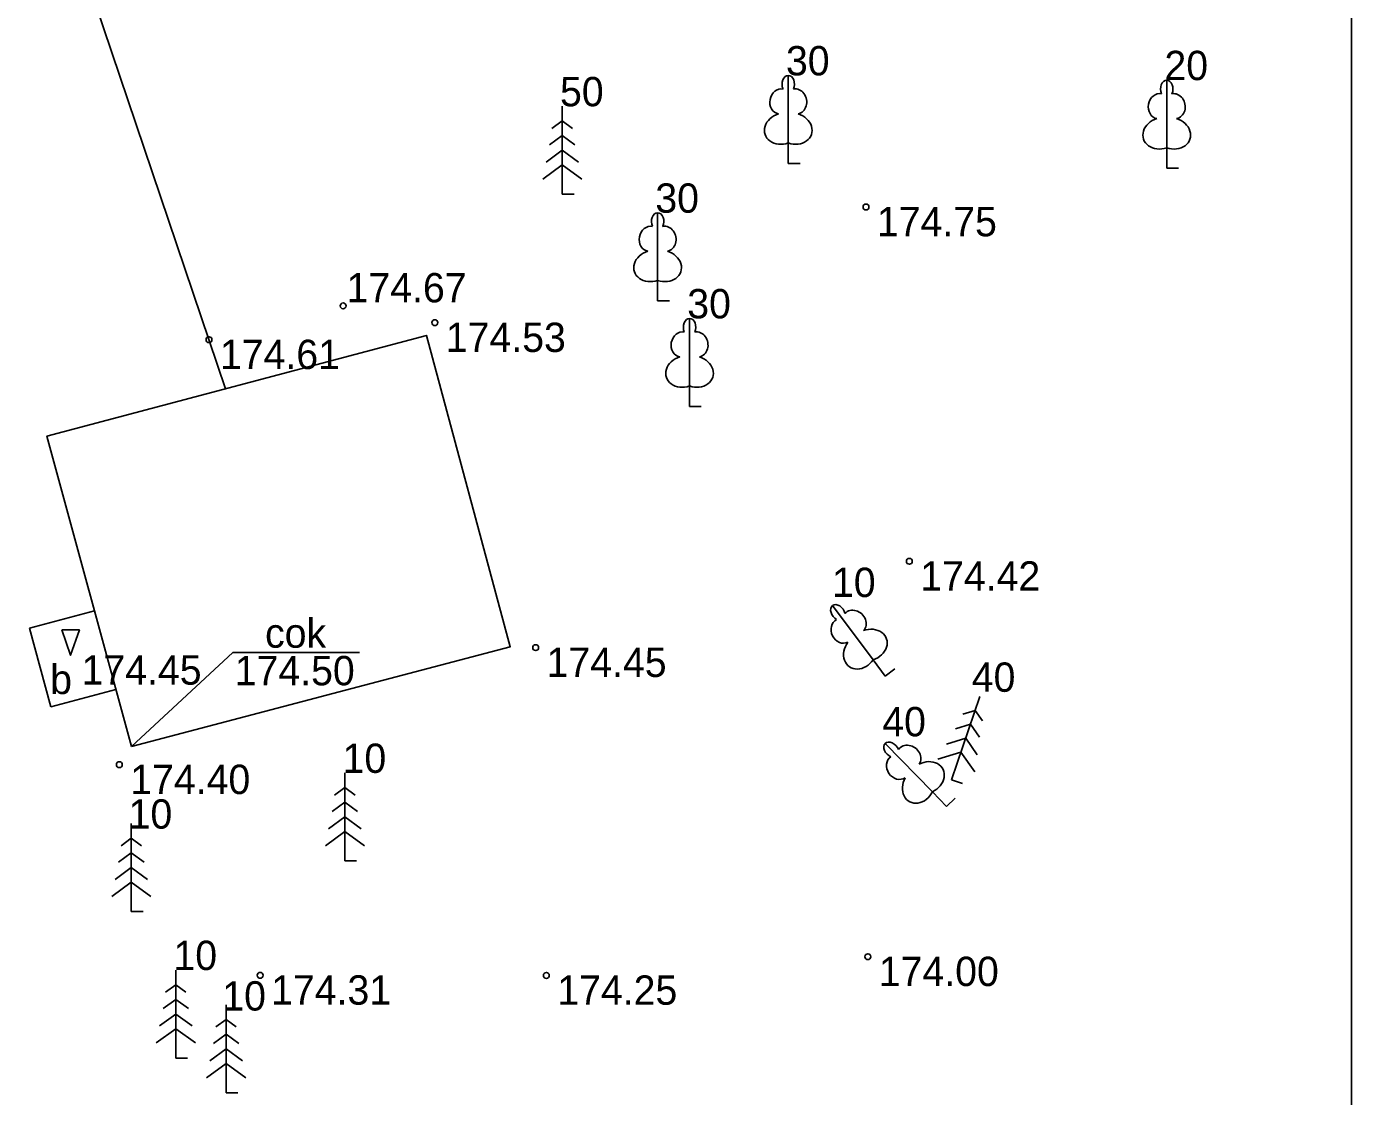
# Model space of a CAD drawing. Extents: x 634731 to 634929, y 304084 to 304225.
# Drawn here: x 634827.61 to 634850.19, y 304175.52 to 304193.76 of the extents above; entities that cross this region are included whole.
import ezdxf

# ---------------------------------------------------------------- set-up
doc = ezdxf.new("R2010")
doc.units = 0
for name, color, linetype in [('BUVE_BDET_####_####_#', 7, 'Continuous'), ('BUVE_BDET_####_TKST_#', 7, 'Continuous'), ('BUVE_COKL_####_####_#', 7, 'Continuous'), ('BUVE_EKAS_####_####_#', 7, 'Continuous'), ('BUVE_EKAS_UZMR_####_#', 7, 'Continuous'), ('CELI_TAKA_####_####_#', 7, 'Continuous'), ('RAMI_PLAN_####_TKST_#', 7, 'Continuous'), ('RELJ_AATZ_####_TKST_#', 7, 'Continuous'), ('RELJ_ELEM_####_####_#', 7, 'Continuous'), ('RELJ_NOGA_####_####_#', 7, 'Continuous'), ('RELJ_NOGL_####_####_#', 7, 'Continuous'), ('ROBZ_UZMR_####_####_#', 7, 'Continuous'), ('TERT_DIAM_####_TKST_#', 7, 'Continuous'), ('TERT_ELEM_####_####_#', 7, 'Continuous')]:
    doc.layers.add(name, color=color, linetype=linetype)

msp = doc.modelspace()

# ---------------------------------------------------------------- linework, layer by layer
at = {"layer": 'BUVE_BDET_####_####_#'}
for p, q in [((634828.768, 304183.799), (634827.661, 304183.507)), ((634828.026, 304182.166), (634827.661, 304183.507)), ((634829.133, 304182.458), (634828.026, 304182.166))]:
    msp.add_line(p, q, dxfattribs=at)
at = {"layer": 'BUVE_COKL_####_####_#'}
for p, q in [((634831.124, 304183.092), (634829.397, 304181.488)), ((634833.283, 304183.092), (634831.124, 304183.092))]:
    msp.add_line(p, q, dxfattribs=at)
at = {"layer": 'BUVE_EKAS_####_####_#'}
for p, q in [((634827.957, 304186.778), (634834.424, 304188.496)), ((634834.424, 304188.496), (634835.853, 304183.19)), ((634829.397, 304181.488), (634827.957, 304186.778)), ((634835.853, 304183.19), (634829.397, 304181.488))]:
    msp.add_line(p, q, dxfattribs=at)
at = {"layer": 'BUVE_EKAS_UZMR_####_#'}
msp.add_lwpolyline([(634829.397, 304181.488), (634827.957, 304186.778), (634834.424, 304188.496), (634835.853, 304183.19)], close=True, dxfattribs=at)
at = {"layer": 'CELI_TAKA_####_####_#'}
msp.add_lwpolyline([(634825.54, 304205.481), (634827.538, 304197.853), (634831.002, 304187.587)], dxfattribs=at)
at = {"layer": 'RAMI_PLAN_####_TKST_#'}
msp.add_line((634850.187, 304119.517), (634850.187, 304205.481), dxfattribs=at)
at = {"layer": 'RELJ_ELEM_####_####_#'}
msp.add_lwpolyline([(634828.212, 304183.476), (634828.512, 304183.476), (634828.362, 304183.043)], close=True, dxfattribs=at)
for centre in [(634841.914, 304190.687), (634833.005, 304189), (634834.569, 304188.715), (634830.72, 304188.424), (634842.653, 304184.646), (634836.286, 304183.174), (634829.192, 304181.178), (634841.947, 304177.904), (634831.592, 304177.587), (634836.468, 304177.585)]:
    msp.add_circle(centre, 0.05, dxfattribs=at)
at = {"layer": 'RELJ_NOGA_####_####_#'}
for points in [[(634832.683, 304171.876), (634833.09, 304166.371), (634833.722, 304162.477), (634836.231, 304157.775), (634836.316, 304157.674), (634836.288, 304157.471), (634835.656, 304154.318), (634835.609, 304154.246), (634834.381, 304152.588), (634834.323, 304152.537), (634834.242, 304152.505), (634832.145, 304151.723), (634832.076, 304151.705), (634828.751, 304154.266), (634828.693, 304154.309), (634826.723, 304155.021), (634826.634, 304155.052), (634826.62, 304155.066), (634824.8, 304158.028), (634823.27, 304161.553), (634820.623, 304167.319), (634817.035, 304174.242), (634816.904, 304174.513), (634815.518, 304180.329), (634815.488, 304180.501), (634815.897, 304187.851), (634816.211, 304194.465), (634816.226, 304194.663), (634817.967, 304200.387)], [(634817.967, 304200.387), (634818.792, 304194.584), (634818.796, 304194.488), (634818.794, 304187.832), (634819.157, 304180.459), (634819.493, 304175.714), (634819.516, 304175.591), (634823.296, 304168.631), (634825.9, 304163.068), (634827.481, 304159.057), (634828.377, 304157.243)]]:
    msp.add_spline(points, degree=3, dxfattribs=at)
at = {"layer": 'RELJ_NOGL_####_####_#'}
msp.add_spline([(634832.683, 304171.876), (634832.029, 304166.321), (634832.078, 304165.993), (634832.293, 304162.271), (634832.316, 304162.115), (634832.461, 304161.847), (634834.931, 304157.197), (634834.982, 304157.135), (634834.94, 304156.908), (634834.551, 304155.203), (634834.511, 304155.036), (634834.304, 304154.854), (634832.978, 304153.866), (634832.871, 304153.786), (634832.708, 304153.853), (634829.546, 304155.76), (634829.401, 304155.897), (634828.377, 304157.243), (634826.206, 304158.632), (634826.033, 304158.787), (634825.942, 304158.946), (634824.458, 304162.222), (634821.864, 304168.282), (634821.724, 304168.511), (634817.869, 304175.1), (634817.795, 304175.261), (634817.767, 304175.474), (634817.252, 304180.777), (634817.346, 304188.003), (634817.404, 304194.661), (634817.967, 304200.387)], degree=3, dxfattribs=at)
at = {"layer": 'ROBZ_UZMR_####_####_#'}
msp.add_lwpolyline([(634850.187, 304156.951), (634850.187, 304205.481), (634804.325, 304205.481)], dxfattribs=at)
at = {"layer": 'TERT_ELEM_####_####_#'}
for p, q in [((634836.74, 304192.404), (634836.74, 304190.904)), ((634836.74, 304192.154), (634836.564, 304192.026)), ((634836.74, 304192.154), (634836.914, 304192.026)), ((634836.74, 304191.904), (634836.524, 304191.746)), ((634836.74, 304191.904), (634836.956, 304191.746)), ((634840.59, 304191.778), (634840.59, 304191.431)), ((634836.74, 304191.654), (634836.462, 304191.45)), ((634836.74, 304191.654), (634837.018, 304191.45)), ((634847.039, 304191.697), (634847.039, 304191.35)), ((634836.74, 304191.404), (634836.408, 304191.16)), ((634836.74, 304191.404), (634837.074, 304191.16)), ((634840.59, 304191.431), (634840.79, 304191.431)), ((634847.039, 304191.35), (634847.239, 304191.35)), ((634836.74, 304190.904), (634836.94, 304190.904)), ((634838.364, 304189.436), (634838.364, 304189.089)), ((634838.364, 304189.089), (634838.564, 304189.089)), ((634838.908, 304187.635), (634838.908, 304187.288)), ((634838.908, 304187.288), (634839.108, 304187.288)), ((634842.036, 304182.968), (634842.244, 304182.69)), ((634842.244, 304182.69), (634842.404, 304182.81)), ((634843.856, 304182.34), (634843.37, 304180.921)), ((634843.775, 304182.104), (634843.567, 304182.04)), ((634843.775, 304182.104), (634843.898, 304181.926)), ((634843.694, 304181.867), (634843.438, 304181.788)), ((634843.694, 304181.867), (634843.847, 304181.648)), ((634843.613, 304181.631), (634843.284, 304181.528)), ((634843.613, 304181.631), (634843.81, 304181.348)), ((634843.532, 304181.394), (634843.139, 304181.271)), ((634843.532, 304181.394), (634843.769, 304181.055)), ((634833.035, 304181.038), (634833.035, 304179.538)), ((634843.37, 304180.921), (634843.559, 304180.856)), ((634833.035, 304180.788), (634832.859, 304180.66)), ((634833.035, 304180.788), (634833.209, 304180.66)), ((634843.047, 304180.716), (634843.289, 304180.468)), ((634833.035, 304180.538), (634832.819, 304180.38)), ((634833.035, 304180.538), (634833.251, 304180.38)), ((634843.289, 304180.468), (634843.432, 304180.608)), ((634833.035, 304180.288), (634832.757, 304180.084)), ((634833.035, 304180.288), (634833.313, 304180.084)), ((634829.396, 304180.175), (634829.396, 304178.675)), ((634833.035, 304180.038), (634832.703, 304179.794)), ((634833.035, 304180.038), (634833.369, 304179.794)), ((634829.396, 304179.925), (634829.22, 304179.797)), ((634829.396, 304179.925), (634829.57, 304179.797)), ((634829.396, 304179.675), (634829.18, 304179.517)), ((634829.396, 304179.675), (634829.612, 304179.517)), ((634829.396, 304179.425), (634829.118, 304179.221)), ((634829.396, 304179.425), (634829.674, 304179.221)), ((634833.035, 304179.538), (634833.235, 304179.538)), ((634829.396, 304179.175), (634829.064, 304178.931)), ((634829.396, 304179.175), (634829.73, 304178.931)), ((634829.396, 304178.675), (634829.596, 304178.675)), ((634830.153, 304177.677), (634830.153, 304176.177)), ((634830.153, 304177.427), (634829.977, 304177.299)), ((634830.153, 304177.427), (634830.327, 304177.299)), ((634830.153, 304177.177), (634829.937, 304177.019)), ((634830.153, 304177.177), (634830.369, 304177.019)), ((634831.011, 304177.085), (634831.011, 304175.585)), ((634830.153, 304176.927), (634829.875, 304176.723)), ((634830.153, 304176.927), (634830.431, 304176.723)), ((634831.011, 304176.835), (634830.835, 304176.707)), ((634831.011, 304176.835), (634831.185, 304176.707)), ((634830.153, 304176.677), (634829.821, 304176.433)), ((634830.153, 304176.677), (634830.487, 304176.433)), ((634831.011, 304176.585), (634830.795, 304176.427)), ((634831.011, 304176.585), (634831.227, 304176.427)), ((634830.153, 304176.177), (634830.353, 304176.177)), ((634831.011, 304176.335), (634830.733, 304176.131)), ((634831.011, 304176.335), (634831.289, 304176.131)), ((634831.011, 304176.085), (634830.679, 304175.841)), ((634831.011, 304176.085), (634831.345, 304175.841)), ((634831.011, 304175.585), (634831.211, 304175.585))]:
    msp.add_line(p, q, dxfattribs=at)
for points in [[(634840.59, 304192.931), (634840.59, 304191.778)], [(634840.68, 304192.699), (634840.679, 304192.7)], [(634847.039, 304192.85), (634847.039, 304191.697)], [(634847.129, 304192.618), (634847.128, 304192.619)], [(634838.364, 304190.589), (634838.364, 304189.436)], [(634838.454, 304190.357), (634838.453, 304190.358)], [(634838.908, 304188.788), (634838.908, 304187.635)], [(634838.998, 304188.556), (634838.997, 304188.557)], [(634841.346, 304183.892), (634842.036, 304182.968)], [(634841.557, 304183.759), (634841.556, 304183.759)], [(634842.241, 304181.542), (634843.047, 304180.716)], [(634842.468, 304181.438), (634842.466, 304181.438)]]:
    msp.add_lwpolyline(points, dxfattribs=at)
for centre, major_axis, ratio, start_param, end_param in [((634840.59, 304192.781), (0, -0.15), 0.707107, 3.14537, 5.287485), ((634840.59, 304192.781), (0, -0.15), 0.707107, 0.995701, 3.137816), ((634840.462, 304192.486), (-0.039, -0.212), 0.861323, 3.141593, 6.283185), ((634840.718, 304192.486), (0.039, -0.212), 0.861323, 0, 3.141593), ((634846.911, 304192.405), (-0.039, -0.212), 0.861323, 3.141593, 6.283185), ((634847.039, 304192.7), (0, -0.15), 0.707107, 3.14537, 5.287485), ((634847.039, 304192.7), (0, -0.15), 0.707107, 0.995701, 3.137816), ((634847.167, 304192.405), (0.039, -0.212), 0.861323, 0, 3.141593), ((634840.5, 304192.024), (0.307, 0.095), 0.814445, 1.570796, 4.752015), ((634840.68, 304192.024), (-0.307, 0.095), 0.814445, 1.531171, 4.712389), ((634846.949, 304191.943), (0.307, 0.095), 0.814445, 1.570796, 4.752015), ((634847.129, 304191.943), (-0.307, 0.095), 0.814445, 1.531171, 4.712389), ((634838.364, 304190.439), (0, -0.15), 0.707107, 3.14537, 5.287485), ((634838.364, 304190.439), (0, -0.15), 0.707107, 0.995701, 3.137816), ((634838.236, 304190.144), (-0.039, -0.212), 0.861323, 3.141593, 6.283185), ((634838.492, 304190.144), (0.039, -0.212), 0.861323, 0, 3.141593), ((634838.274, 304189.682), (0.307, 0.095), 0.814445, 1.570796, 4.752015), ((634838.454, 304189.682), (-0.307, 0.095), 0.814445, 1.531171, 4.712389), ((634838.78, 304188.343), (-0.039, -0.212), 0.861323, 3.141593, 6.283185), ((634838.908, 304188.638), (0, -0.15), 0.707107, 3.14537, 5.287485), ((634838.908, 304188.638), (0, -0.15), 0.707107, 0.995701, 3.137816), ((634839.036, 304188.343), (0.039, -0.212), 0.861323, 0, 3.141593), ((634838.818, 304187.881), (0.307, 0.095), 0.814445, 1.570796, 4.752015), ((634838.998, 304187.881), (-0.307, 0.095), 0.814445, 1.531171, 4.712389), ((634841.436, 304183.772), (0.09, -0.12), 0.707107, 3.14537, 5.287485), ((634841.436, 304183.771), (0.09, -0.12), 0.707107, 0.995701, 3.137816), ((634841.715, 304183.612), (0.158, -0.147), 0.861323, 0, 3.141593), ((634841.51, 304183.459), (0.096, -0.193), 0.861323, 3.141593, 6.283185), ((634841.961, 304183.219), (-0.303, -0.107), 0.814445, 1.531171, 4.712389), ((634841.817, 304183.111), (0.189, 0.26), 0.814445, 1.570796, 4.752015), ((634842.346, 304181.434), (0.105, -0.107), 0.707107, 0.995701, 3.137816), ((634842.346, 304181.435), (0.105, -0.107), 0.707107, 3.14537, 5.287485), ((634842.644, 304181.313), (0.176, -0.125), 0.861323, 0, 3.141593), ((634842.46, 304181.134), (0.121, -0.179), 0.861323, 3.141593, 6.283185), ((634842.939, 304180.955), (-0.286, -0.146), 0.814445, 1.531171, 4.712389), ((634842.811, 304180.83), (0.153, 0.282), 0.814445, 1.570796, 4.752015)]:
    msp.add_ellipse(centre, major_axis=major_axis, ratio=ratio, start_param=start_param, end_param=end_param, dxfattribs=at)

# ---------------------------------------------------------------- texts
at = {"layer": 'BUVE_BDET_####_TKST_#'}
msp.add_text('b', height=0.5, dxfattribs=at).set_placement((634828.013, 304182.383))
at = {"layer": 'BUVE_COKL_####_####_#'}
for s, p in [('cok', (634831.675, 304183.172)), ('174.50', (634831.158, 304182.532))]:
    msp.add_text(s, height=0.5, dxfattribs=at).set_placement(p)
at = {"layer": 'RELJ_AATZ_####_TKST_#'}
for s, p in [(' 174.75', (634841.914, 304190.187)), (' 174.67', (634832.878, 304189.061)), (' 174.53', (634834.569, 304188.215)), (' 174.61', (634830.72, 304187.924)), (' 174.42', (634842.653, 304184.146)), (' 174.45', (634836.286, 304182.674)), (' 174.45', (634828.362, 304182.543)), (' 174.40', (634829.192, 304180.678)), (' 174.00', (634841.947, 304177.404)), (' 174.31', (634831.592, 304177.087)), (' 174.25', (634836.468, 304177.085))]:
    msp.add_text(s, height=0.5, dxfattribs=at).set_placement(p)
at = {"layer": 'TERT_DIAM_####_TKST_#'}
for s, p in [(' 30', (634840.365, 304192.931)), (' 20', (634846.814, 304192.85)), (' 50', (634836.515, 304192.404)), (' 30', (634838.139, 304190.589)), (' 30', (634838.683, 304188.788)), (' 10', (634841.149, 304184.037)), (' 40', (634843.531, 304182.421)), (' 40', (634842.006, 304181.662)), (' 10', (634832.81, 304181.038)), (' 10', (634829.164, 304180.088)), (' 10', (634829.928, 304177.677)), (' 10', (634830.76, 304176.986))]:
    msp.add_text(s, height=0.5, dxfattribs=at).set_placement(p)

doc.saveas('drawing.dxf')
